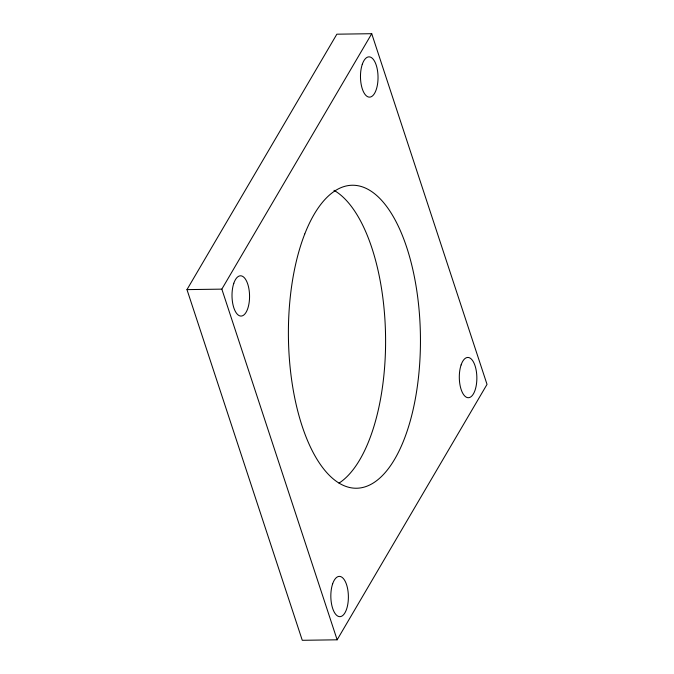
<?xml version="1.0" encoding="UTF-8"?>
<svg xmlns="http://www.w3.org/2000/svg" width="674" height="674" viewBox="0 0 674 674"><rect width="100%" height="100%" fill="white"/><g stroke="black" fill="none" stroke-linecap="round" stroke-linejoin="round"><path stroke-width="1.01" d="M186.976 289.618L336.857 34.189L371.728 33.7L487.024 384.382L337.143 639.811L302.272 640.3L186.976 289.618L221.839 289.129L371.728 33.7M221.839 289.129L337.143 639.811M333.984 190.321A151.507 66.001 89.2 0 1 385.545 335.205A151.507 66.001 89.2 0 1 339.039 483.115M362.283 64.333A20.144 8.779 89.2 0 0 368.122 96.896A20.144 8.779 89.2 0 0 377.364 69.751A20.144 8.779 89.2 0 0 362.283 64.333M233.811 283.274A20.144 8.779 89.2 0 0 239.649 315.828A20.144 8.779 89.2 0 0 248.891 288.691A20.144 8.779 89.2 0 0 233.811 283.274M332.636 583.861A20.144 8.779 89.2 0 0 338.474 616.415A20.144 8.779 89.2 0 0 347.717 589.278A20.144 8.779 89.2 0 0 332.636 583.861M461.109 364.92A20.144 8.779 89.2 0 0 466.947 397.475A20.144 8.779 89.2 0 0 476.189 370.338A20.144 8.779 89.2 0 0 461.109 364.92M304.741 234.03A151.507 66.001 89.2 0 0 341.617 484.547A151.507 66.001 89.2 0 0 416.936 291.69A151.507 66.001 89.2 0 0 304.741 234.03"/></g></svg>
